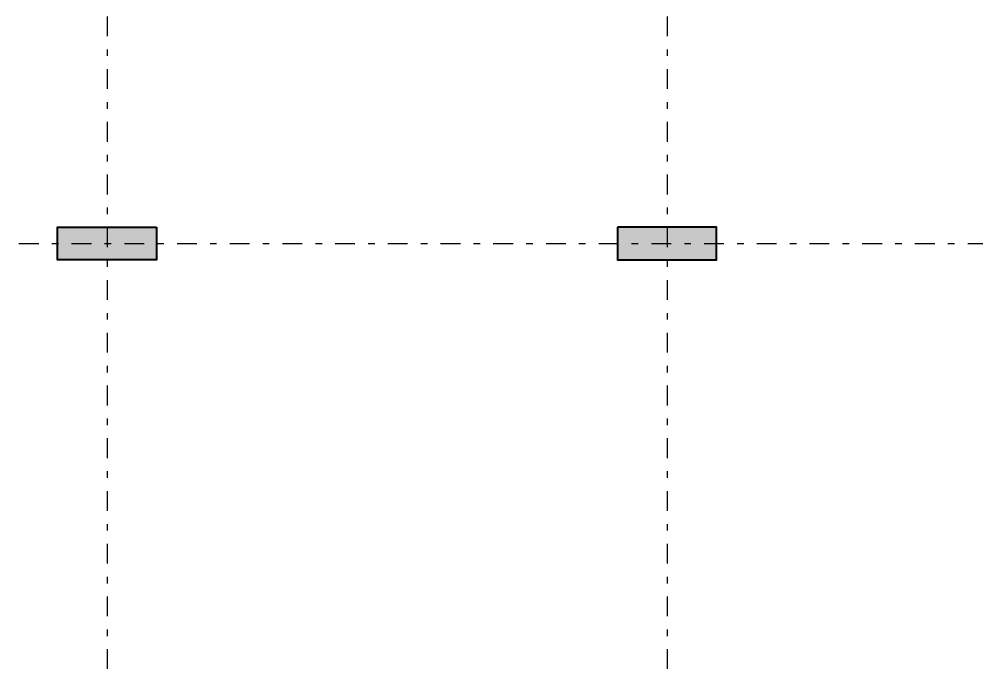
# Model space of a CAD drawing. Header units: millimetres. Extents: x 3781 to 4924, y 1639 to 1721.
# Drawn here: x 4452.53 to 4467.07, y 1661.84 to 1671.61 of the extents above; entities that cross this region are included whole.
import ezdxf

# ---------------------------------------------------------------- set-up
doc = ezdxf.new("R2010")
doc.units = ezdxf.units.MM
doc.linetypes.add('CENTER', pattern=[0.7, 0.3, -0.2, 0, -0.2])
doc.layers.add('EJE-ESTRUCTURA', color=1, linetype='CENTER')
doc.layers.add('HACHTCOLUMNA', color=250, linetype='Continuous')
doc.layers.add('Estructura', color=6, linetype='Continuous', lineweight=40)
doc.layers.add('Muro', color=4, linetype='Continuous', lineweight=40)

# ---------------------------------------------------------------- blocks, each defined once
blk = doc.blocks.new('Est etapa 3 torre')
at = {"layer": 'HACHTCOLUMNA'}
h = blk.add_hatch(color=256, dxfattribs=at)
h.paths.add_polyline_path([(1123.55, -5959.124), (1123.05, -5959.124), (1123.05, -5957.624), (1123.55, -5957.624)])
h.paths.add_polyline_path([(1116.05, -5959.124), (1115.55, -5959.124), (1115.55, -5957.624), (1116.05, -5957.624)])
h.paths.add_polyline_path([(1139.548, -5959.124), (1139.048, -5959.124), (1139.048, -5957.624), (1139.548, -5957.624)])
h.paths.add_polyline_path([(1132.05, -5959.124), (1131.55, -5959.124), (1131.55, -5957.624), (1132.05, -5957.624)])
h.paths.add_polyline_path([(1140.048, -5967.649), (1140.048, -5968.149), (1138.548, -5968.149), (1138.548, -5967.649)])
h.paths.add_polyline_path([(1124.05, -5967.649), (1124.05, -5968.149), (1122.55, -5968.149), (1122.55, -5967.649)])
h.paths.add_polyline_path([(1131.05, -5967.649), (1131.05, -5968.149), (1132.55, -5968.149), (1132.55, -5967.649)])
h.paths.add_polyline_path([(1115.05, -5967.649), (1115.05, -5968.149), (1116.55, -5968.149), (1116.55, -5967.649)])
h.paths.add_polyline_path([(1140.048, -5975.649), (1140.048, -5976.149), (1138.548, -5976.149), (1138.548, -5975.649)])
h.paths.add_polyline_path([(1124.05, -5975.649), (1124.05, -5976.149), (1122.55, -5976.149), (1122.55, -5975.649)])
h.paths.add_polyline_path([(1131.05, -5975.649), (1131.05, -5976.149), (1132.55, -5976.149), (1132.55, -5975.649)])
h.paths.add_polyline_path([(1115.05, -5975.649), (1115.05, -5976.149), (1116.55, -5976.149), (1116.55, -5975.649)])
h.paths.add_polyline_path([(1140.048, -5985.749), (1140.048, -5986.249), (1138.548, -5986.249), (1138.548, -5985.749)])
h.paths.add_polyline_path([(1124.05, -5985.749), (1124.05, -5986.249), (1122.55, -5986.249), (1122.55, -5985.749)])
h.paths.add_polyline_path([(1131.05, -5985.749), (1131.05, -5986.249), (1132.55, -5986.249), (1132.55, -5985.749)])
h.paths.add_polyline_path([(1115.05, -5985.749), (1115.05, -5986.249), (1116.55, -5986.249), (1116.55, -5985.749)])
h.paths.add_polyline_path([(1140.048, -5993.749), (1140.048, -5994.249), (1138.548, -5994.249), (1138.548, -5993.749)])
h.paths.add_polyline_path([(1124.05, -5993.749), (1124.05, -5994.249), (1122.55, -5994.249), (1122.55, -5993.749)])
h.paths.add_polyline_path([(1131.05, -5993.749), (1131.05, -5994.249), (1132.55, -5994.249), (1132.55, -5993.749)])
h.paths.add_polyline_path([(1115.05, -5993.749), (1115.05, -5994.249), (1116.55, -5994.249), (1116.55, -5993.749)])
h.paths.add_polyline_path([(1132.05, -6003.426), (1131.55, -6003.426), (1131.55, -6004.922), (1132.05, -6004.922)])
h.paths.add_polyline_path([(1138.153, -6003.424), (1139.653, -6003.424), (1139.653, -6003.924), (1138.153, -6003.924)])
h.paths.add_polyline_path([(1116.05, -6004.924), (1116.05, -6003.424), (1115.55, -6003.424), (1115.55, -6004.924)])
h.paths.add_polyline_path([(1123.55, -6004.924), (1123.55, -6003.424), (1123.05, -6003.424), (1123.05, -6004.924)])
h.paths.add_polyline_path([(1139.048, -6011.949), (1139.048, -6009.549), (1139.548, -6009.549), (1139.548, -6011.949)])
h.paths.add_polyline_path([(1131.55, -6009.549), (1131.55, -6011.949), (1132.05, -6011.949), (1132.05, -6009.549)])
h.paths.add_polyline_path([(1123.05, -6009.549), (1123.05, -6011.949), (1123.55, -6011.949), (1123.55, -6009.549)])
h.paths.add_polyline_path([(1116.05, -6009.549), (1116.05, -6011.949), (1115.55, -6011.949), (1115.55, -6009.549)])
at = {"layer": 'EJE-ESTRUCTURA'}
for p, q in [((1123.3, -5955.354), (1123.3, -6014.914)), ((1131.8, -5955.354), (1131.8, -6014.914)), ((1113.963, -5993.999), (1145.333, -5993.999))]:
    blk.add_line(p, q, dxfattribs=at)
at = {"layer": 'Estructura'}
for points in [[(1124.05, -5993.749), (1124.05, -5994.249), (1122.55, -5994.249), (1122.55, -5993.749)], [(1131.05, -5993.749), (1131.05, -5994.249), (1132.55, -5994.249), (1132.55, -5993.749)]]:
    blk.add_lwpolyline(points, close=True, dxfattribs=at)

msp = doc.modelspace()

# ---------------------------------------------------------------- block references
at = {"layer": 'Muro'}
msp.add_blockref('Est etapa 3 torre', (3330.564, 7662.202), dxfattribs=at)

doc.saveas('drawing.dxf')
